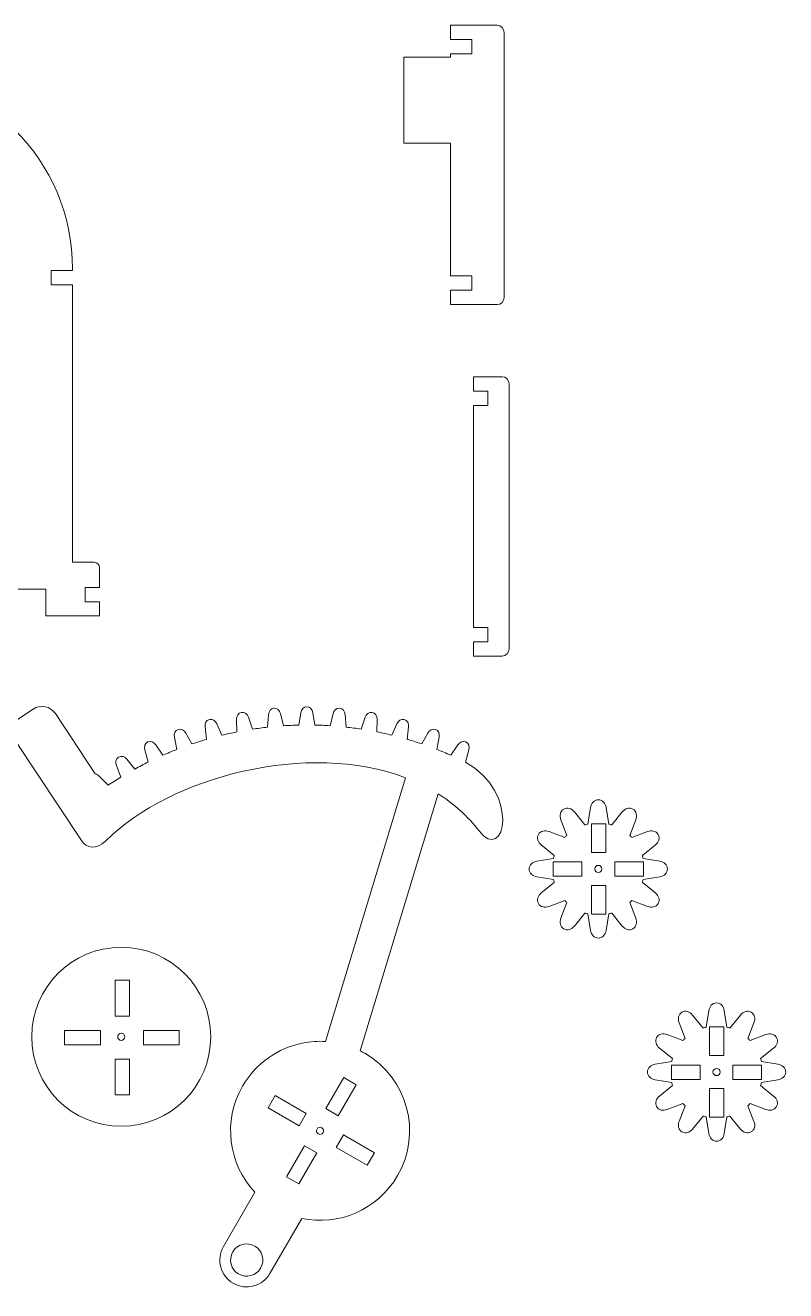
# Model space of a CAD drawing. Header units: centimetres. Extents: x -28.1 to 23.2, y -8.5 to 67.8.
# Drawn here: x 1.99 to 23.23, y -7.68 to 27.66 of the extents above; entities that cross this region are included whole.
import ezdxf

# ---------------------------------------------------------------- set-up
doc = ezdxf.new("R2010")
doc.units = ezdxf.units.CM
doc.header["$MEASUREMENT"] = 0
doc.layers.add('Layer 1', color=7, linetype='Continuous')

msp = doc.modelspace()

# ---------------------------------------------------------------- linework, layer by layer
at = {"layer": 'Layer 1', "color": 250, "lineweight": 9}
for points, knots in [([(13.86659, 27.66053), (13.86659, 27.66053), (15.16661, 27.66053), (15.16661, 27.66053), (15.16661, 27.66053), (15.2766, 27.66053), (15.36659, 27.57054), (15.36659, 27.46054), (15.36659, 27.46054), (15.36659, 27.46054), (15.36659, 20.06052), (15.36659, 20.06052), (15.36659, 20.06052), (15.36659, 19.95052), (15.2766, 19.86053), (15.16661, 19.86053), (15.16661, 19.86053), (15.16661, 19.86053), (13.86659, 19.86053), (13.86659, 19.86053), (13.86659, 19.86053), (13.86659, 19.86053), (13.86659, 20.26053), (13.86659, 20.26053), (13.86659, 20.26053), (13.86659, 20.26053), (14.46659, 20.26053), (14.46659, 20.26053), (14.46659, 20.26053), (14.46659, 20.26053), (14.46659, 20.66053), (14.46659, 20.66053), (14.46659, 20.66053), (14.46659, 20.66053), (13.86659, 20.66053), (13.86659, 20.66053), (13.86659, 20.66053), (13.86659, 20.66053), (13.86659, 24.36608), (13.86659, 24.36608), (13.86659, 24.36608), (13.86659, 24.36608), (12.56659, 24.36608), (12.56659, 24.36608), (12.56659, 24.36608), (12.56659, 24.36608), (12.56659, 26.76608), (12.56659, 26.76608), (12.56659, 26.76608), (12.56659, 26.76608), (13.86659, 26.76608), (13.86659, 26.76608), (13.86659, 26.76608), (13.86659, 26.76608), (13.86659, 26.86053), (13.86659, 26.86053), (13.86659, 26.86053), (13.86659, 26.86053), (14.46659, 26.86053), (14.46659, 26.86053), (14.46659, 26.86053), (14.46659, 26.86053), (14.46659, 27.26053), (14.46659, 27.26053), (14.46659, 27.26053), (14.46659, 27.26053), (13.86659, 27.26053), (13.86659, 27.26053), (13.86659, 27.26053), (13.86659, 27.26053), (13.86659, 27.66053), (13.86659, 27.66053)], [0, 0, 0, 0, 0.05263158, 0.05263158, 0.05263158, 0.05263158, 0.10526316, 0.10526316, 0.10526316, 0.10526316, 0.15789474, 0.15789474, 0.15789474, 0.15789474, 0.21052632, 0.21052632, 0.21052632, 0.21052632, 0.26315789, 0.26315789, 0.26315789, 0.26315789, 0.31578947, 0.31578947, 0.31578947, 0.31578947, 0.36842105, 0.36842105, 0.36842105, 0.36842105, 0.42105263, 0.42105263, 0.42105263, 0.42105263, 0.47368421, 0.47368421, 0.47368421, 0.47368421, 0.52631579, 0.52631579, 0.52631579, 0.52631579, 0.57894737, 0.57894737, 0.57894737, 0.57894737, 0.63157895, 0.63157895, 0.63157895, 0.63157895, 0.68421053, 0.68421053, 0.68421053, 0.68421053, 0.73684211, 0.73684211, 0.73684211, 0.73684211, 0.78947368, 0.78947368, 0.78947368, 0.78947368, 0.84210526, 0.84210526, 0.84210526, 0.84210526, 0.89473684, 0.89473684, 0.89473684, 0.89473684, 1, 1, 1, 1]), ([(-14.47464, 12.66241), (-14.47464, 12.66241), (-14.47464, 20.41241), (-14.47464, 20.41241), (-14.47464, 20.41241), (-14.47464, 20.41241), (-13.87465, 20.41241), (-13.87465, 20.41241), (-13.87465, 20.41241), (-13.87465, 20.41241), (-13.87465, 20.81241), (-13.87465, 20.81241), (-13.87465, 20.81241), (-13.87465, 20.81241), (-14.47464, 20.81241), (-14.47464, 20.81241), (-14.47464, 20.81241), (-14.47464, 20.81241), (-14.47464, 20.85892), (-14.47464, 20.85892), (-14.47464, 20.85892), (-14.47464, 23.88683), (-12.00255, 26.35892), (-8.97464, 26.35892), (-8.97464, 26.35892), (-8.97464, 26.35892), (-2.18811, 26.35892), (-2.18811, 26.35892), (-2.18811, 26.35892), (0.83979, 26.35892), (3.31188, 23.88683), (3.31188, 20.85892), (3.31188, 20.85892), (3.31188, 20.85892), (3.31188, 20.81241), (3.31188, 20.81241), (3.31188, 20.81241), (3.31188, 20.81241), (2.71187, 20.81241), (2.71187, 20.81241), (2.71187, 20.81241), (2.71187, 20.81241), (2.71187, 20.41241), (2.71187, 20.41241), (2.71187, 20.41241), (2.71187, 20.41241), (3.31188, 20.41241), (3.31188, 20.41241), (3.31188, 20.41241), (3.31188, 20.41241), (3.31188, 12.66241), (3.31188, 12.66241), (3.31188, 12.66241), (3.31188, 12.66241), (3.91188, 12.66241), (3.91188, 12.66241), (3.91188, 12.66241), (3.99438, 12.66241), (4.06189, 12.59491), (4.06189, 12.51241), (4.06189, 12.51241), (4.06189, 12.51241), (4.06189, 11.96241), (4.06189, 11.96241), (4.06189, 11.96241), (4.06189, 11.96241), (3.66189, 11.96241), (3.66189, 11.96241), (3.66189, 11.96241), (3.66189, 11.96241), (3.66189, 11.56241), (3.66189, 11.56241), (3.66189, 11.56241), (3.66189, 11.56241), (4.06189, 11.56241), (4.06189, 11.56241), (4.06189, 11.56241), (4.06189, 11.56241), (4.06189, 11.16241), (4.06189, 11.16241), (4.06189, 11.16241), (4.06189, 11.16241), (2.56189, 11.16241), (2.56189, 11.16241), (2.56189, 11.16241), (2.56189, 11.16241), (2.56189, 11.91241), (2.56189, 11.91241), (2.56189, 11.91241), (2.56189, 11.91241), (-13.72465, 11.91241), (-13.72465, 11.91241), (-13.72465, 11.91241), (-13.72465, 11.91241), (-13.72465, 11.16241), (-13.72465, 11.16241), (-13.72465, 11.16241), (-13.72465, 11.16241), (-15.22465, 11.16241), (-15.22465, 11.16241), (-15.22465, 11.16241), (-15.22465, 11.16241), (-15.22465, 11.56241), (-15.22465, 11.56241), (-15.22465, 11.56241), (-15.22465, 11.56241), (-14.82465, 11.56241), (-14.82465, 11.56241), (-14.82465, 11.56241), (-14.82465, 11.56241), (-14.82465, 11.96241), (-14.82465, 11.96241), (-14.82465, 11.96241), (-14.82465, 11.96241), (-15.22465, 11.96241), (-15.22465, 11.96241), (-15.22465, 11.96241), (-15.22465, 11.96241), (-15.22465, 12.51241), (-15.22465, 12.51241), (-15.22465, 12.51241), (-15.22465, 12.59491), (-15.15714, 12.66241), (-15.07464, 12.66241), (-15.07464, 12.66241), (-15.07464, 12.66241), (-14.47464, 12.66241), (-14.47464, 12.66241)], [0, 0, 0, 0, 0.03030303, 0.03030303, 0.03030303, 0.03030303, 0.06060606, 0.06060606, 0.06060606, 0.06060606, 0.09090909, 0.09090909, 0.09090909, 0.09090909, 0.12121212, 0.12121212, 0.12121212, 0.12121212, 0.15151515, 0.15151515, 0.15151515, 0.15151515, 0.18181818, 0.18181818, 0.18181818, 0.18181818, 0.21212121, 0.21212121, 0.21212121, 0.21212121, 0.24242424, 0.24242424, 0.24242424, 0.24242424, 0.27272727, 0.27272727, 0.27272727, 0.27272727, 0.3030303, 0.3030303, 0.3030303, 0.3030303, 0.33333333, 0.33333333, 0.33333333, 0.33333333, 0.36363636, 0.36363636, 0.36363636, 0.36363636, 0.39393939, 0.39393939, 0.39393939, 0.39393939, 0.42424242, 0.42424242, 0.42424242, 0.42424242, 0.45454545, 0.45454545, 0.45454545, 0.45454545, 0.48484848, 0.48484848, 0.48484848, 0.48484848, 0.51515152, 0.51515152, 0.51515152, 0.51515152, 0.54545455, 0.54545455, 0.54545455, 0.54545455, 0.57575758, 0.57575758, 0.57575758, 0.57575758, 0.60606061, 0.60606061, 0.60606061, 0.60606061, 0.63636364, 0.63636364, 0.63636364, 0.63636364, 0.66666667, 0.66666667, 0.66666667, 0.66666667, 0.6969697, 0.6969697, 0.6969697, 0.6969697, 0.72727273, 0.72727273, 0.72727273, 0.72727273, 0.75757576, 0.75757576, 0.75757576, 0.75757576, 0.78787879, 0.78787879, 0.78787879, 0.78787879, 0.81818182, 0.81818182, 0.81818182, 0.81818182, 0.84848485, 0.84848485, 0.84848485, 0.84848485, 0.87878788, 0.87878788, 0.87878788, 0.87878788, 0.90909091, 0.90909091, 0.90909091, 0.90909091, 0.93939394, 0.93939394, 0.93939394, 0.93939394, 1, 1, 1, 1]), ([(15.3066, 17.84498), (15.3066, 17.84498), (14.5066, 17.84498), (14.5066, 17.84498), (14.5066, 17.84498), (14.5066, 17.84498), (14.5066, 17.44498), (14.5066, 17.44498), (14.5066, 17.44498), (14.5066, 17.44498), (14.9066, 17.44498), (14.9066, 17.44498), (14.9066, 17.44498), (14.9066, 17.44498), (14.9066, 17.04498), (14.9066, 17.04498), (14.9066, 17.04498), (14.9066, 17.04498), (14.5066, 17.04498), (14.5066, 17.04498), (14.5066, 17.04498), (14.5066, 17.04498), (14.5066, 10.84498), (14.5066, 10.84498), (14.5066, 10.84498), (14.5066, 10.84498), (14.9066, 10.84498), (14.9066, 10.84498), (14.9066, 10.84498), (14.9066, 10.84498), (14.9066, 10.44498), (14.9066, 10.44498), (14.9066, 10.44498), (14.9066, 10.44498), (14.5066, 10.44498), (14.5066, 10.44498), (14.5066, 10.44498), (14.5066, 10.44498), (14.5066, 10.04498), (14.5066, 10.04498), (14.5066, 10.04498), (14.5066, 10.04498), (15.3066, 10.04498), (15.3066, 10.04498), (15.3066, 10.04498), (15.4166, 10.04498), (15.5066, 10.13498), (15.5066, 10.24498), (15.5066, 10.24498), (15.5066, 10.24498), (15.5066, 17.64498), (15.5066, 17.64498), (15.5066, 17.64498), (15.5066, 17.75498), (15.4166, 17.84498), (15.3066, 17.84498)], [0, 0, 0, 0, 0.06666667, 0.06666667, 0.06666667, 0.06666667, 0.13333333, 0.13333333, 0.13333333, 0.13333333, 0.2, 0.2, 0.2, 0.2, 0.26666667, 0.26666667, 0.26666667, 0.26666667, 0.33333333, 0.33333333, 0.33333333, 0.33333333, 0.4, 0.4, 0.4, 0.4, 0.46666667, 0.46666667, 0.46666667, 0.46666667, 0.53333333, 0.53333333, 0.53333333, 0.53333333, 0.6, 0.6, 0.6, 0.6, 0.66666667, 0.66666667, 0.66666667, 0.66666667, 0.73333333, 0.73333333, 0.73333333, 0.73333333, 0.8, 0.8, 0.8, 0.8, 0.86666667, 0.86666667, 0.86666667, 0.86666667, 1, 1, 1, 1]), ([(4.23778, 4.88394), (3.97023, 4.61865), (3.69599, 4.68274), (3.55901, 4.8894), (3.55901, 4.8894), (3.55901, 4.8894), (1.7086, 7.68115), (1.7086, 7.68115), (1.7086, 7.68115), (1.57162, 7.88781), (1.62785, 8.17014), (1.83353, 8.30857), (1.83353, 8.30857), (1.83353, 8.30857), (2.20751, 8.56025), (2.20751, 8.56025), (2.20751, 8.56025), (2.4132, 8.69868), (2.69357, 8.64284), (2.83055, 8.43618), (2.83055, 8.43618), (2.83055, 8.43618), (3.94678, 6.75209), (3.94678, 6.75209), (3.94678, 6.75209), (3.98769, 6.74328), (4.02713, 6.71972), (4.05922, 6.68664), (4.05922, 6.68664), (4.05922, 6.68664), (4.3023, 6.43599), (4.3023, 6.43599), (4.3023, 6.43599), (4.42027, 6.51459), (4.53964, 6.59079), (4.66051, 6.66411), (4.66051, 6.66411), (4.66051, 6.66411), (4.53605, 6.99041), (4.53605, 6.99041), (4.53605, 6.99041), (4.50297, 7.07709), (4.51744, 7.17443), (4.59775, 7.22083), (4.59775, 7.22083), (4.67811, 7.26719), (4.76967, 7.23101), (4.82818, 7.15907), (4.82818, 7.15907), (4.82818, 7.15907), (5.04859, 6.88807), (5.04859, 6.88807), (5.04859, 6.88807), (5.17287, 6.956), (5.29863, 7.02092), (5.42544, 7.08341), (5.42544, 7.08341), (5.42544, 7.08341), (5.32967, 7.42013), (5.32967, 7.42013), (5.32967, 7.42013), (5.30428, 7.50936), (5.32717, 7.60506), (5.41122, 7.6443), (5.41122, 7.6443), (5.49532, 7.68348), (5.58338, 7.63946), (5.63538, 7.56269), (5.63538, 7.56269), (5.63538, 7.56269), (5.8321, 7.27239), (5.8321, 7.27239), (5.8321, 7.27239), (5.96163, 7.32917), (6.09229, 7.38311), (6.22397, 7.43432), (6.22397, 7.43432), (6.22397, 7.43432), (6.15773, 7.77905), (6.15773, 7.77905), (6.15773, 7.77905), (6.1402, 7.87015), (6.17136, 7.96349), (6.2585, 7.99526), (6.2585, 7.99526), (6.3457, 8.02696), (6.42958, 7.97543), (6.4747, 7.89443), (6.4747, 7.89443), (6.4747, 7.89443), (6.6456, 7.58765), (6.6456, 7.58765), (6.6456, 7.58765), (6.77949, 7.63297), (6.91421, 7.67583), (7.04984, 7.71544), (7.04984, 7.71544), (7.04984, 7.71544), (7.01392, 8.06443), (7.01392, 8.06443), (7.01392, 8.06443), (7.0044, 8.15672), (7.04357, 8.24699), (7.13315, 8.27103), (7.13315, 8.27103), (7.22277, 8.29501), (7.30184, 8.23637), (7.33973, 8.15175), (7.33973, 8.15175), (7.33973, 8.15175), (7.48313, 7.83153), (7.48313, 7.83153), (7.48313, 7.83153), (7.6204, 7.86504), (7.75848, 7.89526), (7.89709, 7.92298), (7.89709, 7.92298), (7.89709, 7.92298), (7.89171, 8.2741), (7.89171, 8.2741), (7.89171, 8.2741), (7.89028, 8.36687), (7.93717, 8.45338), (8.0285, 8.46953), (8.0285, 8.46953), (8.11988, 8.4856), (8.19353, 8.4203), (8.2239, 8.3327), (8.2239, 8.3327), (8.2239, 8.3327), (8.3389, 8.00102), (8.3389, 8.00102), (8.3389, 8.00102), (8.47853, 8.02251), (8.61868, 8.04112), (8.75924, 8.05672), (8.75924, 8.05672), (8.75924, 8.05672), (8.78444, 8.40647), (8.78444, 8.40647), (8.78444, 8.40647), (8.79111, 8.49901), (8.84535, 8.58111), (8.93775, 8.58923), (8.93775, 8.58923), (9.03017, 8.59729), (9.09786, 8.52581), (9.12048, 8.43589), (9.12048, 8.43589), (9.12048, 8.43589), (9.20589, 8.09638), (9.20589, 8.09638), (9.20589, 8.09638), (9.34696, 8.10568), (9.48834, 8.11234), (9.62994, 8.11565), (9.62994, 8.11565), (9.62994, 8.11565), (9.68531, 8.46053), (9.68531, 8.46053), (9.68531, 8.46053), (9.70002, 8.55215), (9.76121, 8.6292), (9.85396, 8.62923), (9.85396, 8.62923), (9.94673, 8.62922), (10.00794, 8.5521), (10.02263, 8.46056), (10.02263, 8.46056), (10.02263, 8.46056), (10.07801, 8.11572), (10.07801, 8.11572), (10.07801, 8.11572), (10.21934, 8.11268), (10.36081, 8.10636), (10.50227, 8.09728), (10.50227, 8.09728), (10.50227, 8.09728), (10.58746, 8.43587), (10.58746, 8.43587), (10.58746, 8.43587), (10.6101, 8.52586), (10.67778, 8.59728), (10.77018, 8.58923), (10.77018, 8.58923), (10.86259, 8.58113), (10.91684, 8.49897), (10.9235, 8.4065), (10.9235, 8.4065), (10.9235, 8.4065), (10.94859, 8.05852), (10.94859, 8.05852), (10.94859, 8.05852), (11.08915, 8.04312), (11.22964, 8.02501), (11.36993, 8.00354), (11.36993, 8.00354), (11.36993, 8.00354), (11.48403, 8.33268), (11.48403, 8.33268), (11.48403, 8.33268), (11.51443, 8.42034), (11.58808, 8.4856), (11.67943, 8.46953), (11.67943, 8.46953), (11.77079, 8.45341), (11.81766, 8.36683), (11.81624, 8.27413), (11.81624, 8.27413), (11.81624, 8.27413), (11.81092, 7.9262), (11.81092, 7.9262), (11.81092, 7.9262), (11.94951, 7.89853), (12.08778, 7.86726), (12.22572, 7.83352), (12.22572, 7.83352), (12.22572, 7.83352), (12.3682, 8.15173), (12.3682, 8.15173), (12.3682, 8.15173), (12.40612, 8.23642), (12.48518, 8.29501), (12.57479, 8.27104), (12.57479, 8.27104), (12.66439, 8.24701), (12.70354, 8.15668), (12.69404, 8.06446), (12.69404, 8.06446), (12.69404, 8.06446), (12.6583, 7.71716), (12.6583, 7.71716), (12.6583, 7.71716), (12.79377, 7.67748), (12.92879, 7.635), (13.06326, 7.58928), (13.06326, 7.58928), (13.06326, 7.58928), (13.23323, 7.89442), (13.23323, 7.89442), (13.23323, 7.89442), (13.27839, 7.97547), (13.36225, 8.02695), (13.44943, 7.99527), (13.44943, 7.99527), (13.53659, 7.96352), (13.56773, 7.87012), (13.55023, 7.77908), (13.55023, 7.77908), (13.55023, 7.77908), (13.48431, 7.43597), (13.48431, 7.43597), (13.48431, 7.43597), (13.61555, 7.38466), (13.74605, 7.32982), (13.87597, 7.27256), (13.87597, 7.27256), (13.87597, 7.27256), (14.07255, 7.56269), (14.07255, 7.56269), (14.07255, 7.56269), (14.12459, 7.6395), (14.21263, 7.68347), (14.29672, 7.64431), (14.29672, 7.64431), (14.38078, 7.60509), (14.40365, 7.50933), (14.37829, 7.42016), (14.37829, 7.42016), (14.37829, 7.42016), (14.28222, 7.0824), (14.28222, 7.0824), (14.28222, 7.0824), (15.83603, 6.23239), (15.38026, 4.22676), (14.66602, 5.158), (14.66602, 5.158), (14.34405, 5.57781), (13.95685, 5.92083), (13.52255, 6.19427), (13.52255, 6.19427), (13.52255, 6.19427), (11.34602, -0.98251), (11.34602, -0.98251), (11.34602, -0.98251), (11.38951, -1.00438), (11.43264, -1.02762), (11.47534, -1.05227), (11.47534, -1.05227), (12.67108, -1.74263), (13.08076, -3.27161), (12.39041, -4.46734), (12.39041, -4.46734), (11.83591, -5.42775), (10.74039, -5.88106), (9.71108, -5.66456), (9.71108, -5.66456), (9.71108, -5.66456), (8.82433, -7.20047), (8.82433, -7.20047), (8.82433, -7.20047), (8.61722, -7.55919), (8.15853, -7.6821), (7.79981, -7.47499), (7.79981, -7.47499), (7.44108, -7.26788), (7.31818, -6.80919), (7.52529, -6.45047), (7.52529, -6.45047), (7.52529, -6.45047), (8.40317, -4.92993), (8.40317, -4.92993), (8.40317, -4.92993), (7.66703, -4.14729), (7.49539, -2.94576), (8.06028, -1.96734), (8.06028, -1.96734), (8.43449, -1.31919), (9.0551, -0.902), (9.73548, -0.76577), (9.73548, -0.76577), (9.94648, -0.72352), (10.16324, -0.70831), (10.38018, -0.7216), (10.38018, -0.7216), (10.38018, -0.7216), (12.61393, 6.64389), (12.61393, 6.64389), (12.61393, 6.64389), (9.88761, 7.67926), (6.05688, 6.68771), (4.23778, 4.88394)], [0, 0, 0, 0, 0.01190476, 0.01190476, 0.01190476, 0.01190476, 0.02380952, 0.02380952, 0.02380952, 0.02380952, 0.03571429, 0.03571429, 0.03571429, 0.03571429, 0.04761905, 0.04761905, 0.04761905, 0.04761905, 0.05952381, 0.05952381, 0.05952381, 0.05952381, 0.07142857, 0.07142857, 0.07142857, 0.07142857, 0.08333333, 0.08333333, 0.08333333, 0.08333333, 0.0952381, 0.0952381, 0.0952381, 0.0952381, 0.10714286, 0.10714286, 0.10714286, 0.10714286, 0.11904762, 0.11904762, 0.11904762, 0.11904762, 0.13095238, 0.13095238, 0.13095238, 0.13095238, 0.14285714, 0.14285714, 0.14285714, 0.14285714, 0.1547619, 0.1547619, 0.1547619, 0.1547619, 0.16666667, 0.16666667, 0.16666667, 0.16666667, 0.17857143, 0.17857143, 0.17857143, 0.17857143, 0.19047619, 0.19047619, 0.19047619, 0.19047619, 0.20238095, 0.20238095, 0.20238095, 0.20238095, 0.21428571, 0.21428571, 0.21428571, 0.21428571, 0.22619048, 0.22619048, 0.22619048, 0.22619048, 0.23809524, 0.23809524, 0.23809524, 0.23809524, 0.25, 0.25, 0.25, 0.25, 0.26190476, 0.26190476, 0.26190476, 0.26190476, 0.27380952, 0.27380952, 0.27380952, 0.27380952, 0.28571429, 0.28571429, 0.28571429, 0.28571429, 0.29761905, 0.29761905, 0.29761905, 0.29761905, 0.30952381, 0.30952381, 0.30952381, 0.30952381, 0.32142857, 0.32142857, 0.32142857, 0.32142857, 0.33333333, 0.33333333, 0.33333333, 0.33333333, 0.3452381, 0.3452381, 0.3452381, 0.3452381, 0.35714286, 0.35714286, 0.35714286, 0.35714286, 0.36904762, 0.36904762, 0.36904762, 0.36904762, 0.38095238, 0.38095238, 0.38095238, 0.38095238, 0.39285714, 0.39285714, 0.39285714, 0.39285714, 0.4047619, 0.4047619, 0.4047619, 0.4047619, 0.41666667, 0.41666667, 0.41666667, 0.41666667, 0.42857143, 0.42857143, 0.42857143, 0.42857143, 0.44047619, 0.44047619, 0.44047619, 0.44047619, 0.45238095, 0.45238095, 0.45238095, 0.45238095, 0.46428571, 0.46428571, 0.46428571, 0.46428571, 0.47619048, 0.47619048, 0.47619048, 0.47619048, 0.48809524, 0.48809524, 0.48809524, 0.48809524, 0.5, 0.5, 0.5, 0.5, 0.51190476, 0.51190476, 0.51190476, 0.51190476, 0.52380952, 0.52380952, 0.52380952, 0.52380952, 0.53571429, 0.53571429, 0.53571429, 0.53571429, 0.54761905, 0.54761905, 0.54761905, 0.54761905, 0.55952381, 0.55952381, 0.55952381, 0.55952381, 0.57142857, 0.57142857, 0.57142857, 0.57142857, 0.58333333, 0.58333333, 0.58333333, 0.58333333, 0.5952381, 0.5952381, 0.5952381, 0.5952381, 0.60714286, 0.60714286, 0.60714286, 0.60714286, 0.61904762, 0.61904762, 0.61904762, 0.61904762, 0.63095238, 0.63095238, 0.63095238, 0.63095238, 0.64285714, 0.64285714, 0.64285714, 0.64285714, 0.6547619, 0.6547619, 0.6547619, 0.6547619, 0.66666667, 0.66666667, 0.66666667, 0.66666667, 0.67857143, 0.67857143, 0.67857143, 0.67857143, 0.69047619, 0.69047619, 0.69047619, 0.69047619, 0.70238095, 0.70238095, 0.70238095, 0.70238095, 0.71428571, 0.71428571, 0.71428571, 0.71428571, 0.72619048, 0.72619048, 0.72619048, 0.72619048, 0.73809524, 0.73809524, 0.73809524, 0.73809524, 0.75, 0.75, 0.75, 0.75, 0.76190476, 0.76190476, 0.76190476, 0.76190476, 0.77380952, 0.77380952, 0.77380952, 0.77380952, 0.78571429, 0.78571429, 0.78571429, 0.78571429, 0.79761905, 0.79761905, 0.79761905, 0.79761905, 0.80952381, 0.80952381, 0.80952381, 0.80952381, 0.82142857, 0.82142857, 0.82142857, 0.82142857, 0.83333333, 0.83333333, 0.83333333, 0.83333333, 0.8452381, 0.8452381, 0.8452381, 0.8452381, 0.85714286, 0.85714286, 0.85714286, 0.85714286, 0.86904762, 0.86904762, 0.86904762, 0.86904762, 0.88095238, 0.88095238, 0.88095238, 0.88095238, 0.89285714, 0.89285714, 0.89285714, 0.89285714, 0.9047619, 0.9047619, 0.9047619, 0.9047619, 0.91666667, 0.91666667, 0.91666667, 0.91666667, 0.92857143, 0.92857143, 0.92857143, 0.92857143, 0.94047619, 0.94047619, 0.94047619, 0.94047619, 0.95238095, 0.95238095, 0.95238095, 0.95238095, 0.96428571, 0.96428571, 0.96428571, 0.96428571, 0.97619048, 0.97619048, 0.97619048, 0.97619048, 1, 1, 1, 1]), ([(17.99511, 6.02855), (17.99511, 6.02855), (17.99511, 6.02855), (17.99511, 6.02855), (17.99511, 6.02855), (18.11437, 6.02854), (18.19305, 5.92941), (18.21195, 5.8117), (18.21195, 5.8117), (18.21195, 5.8117), (18.28614, 5.34958), (18.28614, 5.34958), (18.28614, 5.34958), (18.31424, 5.34308), (18.34196, 5.3356), (18.36931, 5.32728), (18.36931, 5.32728), (18.36931, 5.32728), (18.66462, 5.69042), (18.66462, 5.69042), (18.66462, 5.69042), (18.73989, 5.78296), (18.85754, 5.82941), (18.96084, 5.76978), (18.96084, 5.76978), (18.96084, 5.76978), (18.96084, 5.76978), (18.96084, 5.76978), (18.96084, 5.76978), (19.06411, 5.71015), (19.08268, 5.58497), (19.04019, 5.47358), (19.04019, 5.47358), (19.04019, 5.47358), (18.87324, 5.03591), (18.87324, 5.03591), (18.87324, 5.03591), (18.89413, 5.01636), (18.91436, 4.99613), (18.93391, 4.97524), (18.93391, 4.97524), (18.93391, 4.97524), (19.37159, 5.1422), (19.37159, 5.1422), (19.37159, 5.1422), (19.48304, 5.18471), (19.60816, 5.16611), (19.6678, 5.06284), (19.6678, 5.06284), (19.6678, 5.06284), (19.6678, 5.06284), (19.6678, 5.06284), (19.6678, 5.06284), (19.72742, 4.95955), (19.68092, 4.84184), (19.58841, 4.76662), (19.58841, 4.76662), (19.58841, 4.76662), (19.2253, 4.4713), (19.2253, 4.4713), (19.2253, 4.4713), (19.23362, 4.44395), (19.24109, 4.41623), (19.2476, 4.38814), (19.2476, 4.38814), (19.2476, 4.38814), (19.70972, 4.31397), (19.70972, 4.31397), (19.70972, 4.31397), (19.82749, 4.29505), (19.92656, 4.21638), (19.92657, 4.09712), (19.92657, 4.09712), (19.92657, 4.09712), (19.92657, 4.09712), (19.92657, 4.09712), (19.92657, 4.09712), (19.92656, 3.97787), (19.82743, 3.89919), (19.70972, 3.88029), (19.70972, 3.88029), (19.70972, 3.88029), (19.2476, 3.8061), (19.2476, 3.8061), (19.2476, 3.8061), (19.2411, 3.778), (19.23362, 3.75028), (19.2253, 3.72293), (19.2253, 3.72293), (19.2253, 3.72293), (19.58844, 3.42762), (19.58844, 3.42762), (19.58844, 3.42762), (19.68098, 3.35235), (19.72743, 3.2347), (19.6678, 3.1314), (19.6678, 3.1314), (19.6678, 3.1314), (19.6678, 3.1314), (19.6678, 3.1314), (19.6678, 3.1314), (19.60817, 3.02813), (19.48299, 3.00956), (19.3716, 3.05205), (19.3716, 3.05205), (19.3716, 3.05205), (18.93393, 3.219), (18.93393, 3.219), (18.93393, 3.219), (18.91438, 3.19811), (18.89415, 3.17788), (18.87326, 3.15832), (18.87326, 3.15832), (18.87326, 3.15832), (19.04022, 2.72065), (19.04022, 2.72065), (19.04022, 2.72065), (19.08273, 2.6092), (19.06413, 2.48408), (18.96086, 2.42444), (18.96086, 2.42444), (18.96086, 2.42444), (18.96086, 2.42444), (18.96086, 2.42444), (18.96086, 2.42444), (18.85757, 2.36481), (18.73986, 2.41132), (18.66464, 2.50383), (18.66464, 2.50383), (18.66464, 2.50383), (18.36932, 2.86694), (18.36932, 2.86694), (18.36932, 2.86694), (18.34197, 2.85862), (18.31425, 2.85115), (18.28616, 2.84464), (18.28616, 2.84464), (18.28616, 2.84464), (18.21199, 2.38252), (18.21199, 2.38252), (18.21199, 2.38252), (18.19307, 2.26475), (18.1144, 2.16568), (17.99514, 2.16567), (17.99514, 2.16567), (17.99514, 2.16567), (17.99514, 2.16567), (17.99514, 2.16567), (17.99514, 2.16567), (17.87588, 2.16568), (17.7972, 2.26481), (17.7783, 2.38252), (17.7783, 2.38252), (17.7783, 2.38252), (17.70411, 2.84464), (17.70411, 2.84464), (17.70411, 2.84464), (17.67601, 2.85114), (17.64831, 2.85862), (17.62095, 2.86694), (17.62095, 2.86694), (17.62095, 2.86694), (17.32563, 2.5038), (17.32563, 2.5038), (17.32563, 2.5038), (17.25036, 2.41126), (17.13271, 2.36481), (17.02941, 2.42443), (17.02941, 2.42443), (17.02941, 2.42443), (17.02941, 2.42443), (17.02941, 2.42443), (17.02941, 2.42443), (16.92614, 2.48407), (16.90757, 2.60925), (16.95006, 2.72064), (16.95006, 2.72064), (16.95006, 2.72064), (17.11701, 3.15831), (17.11701, 3.15831), (17.11701, 3.15831), (17.09612, 3.17786), (17.07589, 3.19809), (17.05633, 3.21898), (17.05633, 3.21898), (17.05633, 3.21898), (16.61866, 3.05202), (16.61866, 3.05202), (16.61866, 3.05202), (16.50721, 3.00951), (16.38209, 3.02811), (16.32245, 3.13138), (16.32245, 3.13138), (16.32245, 3.13138), (16.32245, 3.13138), (16.32245, 3.13138), (16.32245, 3.13138), (16.26282, 3.23467), (16.30933, 3.35238), (16.40184, 3.4276), (16.40184, 3.4276), (16.40184, 3.4276), (16.76495, 3.72292), (16.76495, 3.72292), (16.76495, 3.72292), (16.75663, 3.75027), (16.74917, 3.77798), (16.74266, 3.80608), (16.74266, 3.80608), (16.74266, 3.80608), (16.28053, 3.88025), (16.28053, 3.88025), (16.28053, 3.88025), (16.16276, 3.89917), (16.06369, 3.97784), (16.06368, 4.09709), (16.06368, 4.09709), (16.06368, 4.09709), (16.06368, 4.09709), (16.06368, 4.09709), (16.06368, 4.09709), (16.06369, 4.21635), (16.16282, 4.29503), (16.28053, 4.31393), (16.28053, 4.31393), (16.28053, 4.31393), (16.74265, 4.38811), (16.74265, 4.38811), (16.74265, 4.38811), (16.74915, 4.41621), (16.75663, 4.44393), (16.76495, 4.47128), (16.76495, 4.47128), (16.76495, 4.47128), (16.40181, 4.7666), (16.40181, 4.7666), (16.40181, 4.7666), (16.30927, 4.84187), (16.26282, 4.95952), (16.32244, 5.06282), (16.32244, 5.06282), (16.32244, 5.06282), (16.32244, 5.06282), (16.32244, 5.06282), (16.32244, 5.06282), (16.38208, 5.16609), (16.50726, 5.18466), (16.61865, 5.14217), (16.61865, 5.14217), (16.61865, 5.14217), (17.05632, 4.97522), (17.05632, 4.97522), (17.05632, 4.97522), (17.07587, 4.99611), (17.0961, 5.01634), (17.11699, 5.03589), (17.11699, 5.03589), (17.11699, 5.03589), (16.95003, 5.47357), (16.95003, 5.47357), (16.95003, 5.47357), (16.90752, 5.58502), (16.92612, 5.71014), (17.02939, 5.76978), (17.02939, 5.76978), (17.02939, 5.76978), (17.02939, 5.76978), (17.02939, 5.76978), (17.02939, 5.76978), (17.13268, 5.8294), (17.25039, 5.7829), (17.32561, 5.69039), (17.32561, 5.69039), (17.32561, 5.69039), (17.62093, 5.32728), (17.62093, 5.32728), (17.62093, 5.32728), (17.64827, 5.33559), (17.67599, 5.34307), (17.70409, 5.34957), (17.70409, 5.34957), (17.70409, 5.34957), (17.77827, 5.8117), (17.77827, 5.8117), (17.77827, 5.8117), (17.79718, 5.92947), (17.87585, 6.02854), (17.99511, 6.02855)], [0, 0, 0, 0, 0.01369863, 0.01369863, 0.01369863, 0.01369863, 0.02739726, 0.02739726, 0.02739726, 0.02739726, 0.04109589, 0.04109589, 0.04109589, 0.04109589, 0.05479452, 0.05479452, 0.05479452, 0.05479452, 0.06849315, 0.06849315, 0.06849315, 0.06849315, 0.08219178, 0.08219178, 0.08219178, 0.08219178, 0.09589041, 0.09589041, 0.09589041, 0.09589041, 0.10958904, 0.10958904, 0.10958904, 0.10958904, 0.12328767, 0.12328767, 0.12328767, 0.12328767, 0.1369863, 0.1369863, 0.1369863, 0.1369863, 0.15068493, 0.15068493, 0.15068493, 0.15068493, 0.16438356, 0.16438356, 0.16438356, 0.16438356, 0.17808219, 0.17808219, 0.17808219, 0.17808219, 0.19178082, 0.19178082, 0.19178082, 0.19178082, 0.20547945, 0.20547945, 0.20547945, 0.20547945, 0.21917808, 0.21917808, 0.21917808, 0.21917808, 0.23287671, 0.23287671, 0.23287671, 0.23287671, 0.24657534, 0.24657534, 0.24657534, 0.24657534, 0.26027397, 0.26027397, 0.26027397, 0.26027397, 0.2739726, 0.2739726, 0.2739726, 0.2739726, 0.28767123, 0.28767123, 0.28767123, 0.28767123, 0.30136986, 0.30136986, 0.30136986, 0.30136986, 0.31506849, 0.31506849, 0.31506849, 0.31506849, 0.32876712, 0.32876712, 0.32876712, 0.32876712, 0.34246575, 0.34246575, 0.34246575, 0.34246575, 0.35616438, 0.35616438, 0.35616438, 0.35616438, 0.36986301, 0.36986301, 0.36986301, 0.36986301, 0.38356164, 0.38356164, 0.38356164, 0.38356164, 0.39726027, 0.39726027, 0.39726027, 0.39726027, 0.4109589, 0.4109589, 0.4109589, 0.4109589, 0.42465753, 0.42465753, 0.42465753, 0.42465753, 0.43835616, 0.43835616, 0.43835616, 0.43835616, 0.45205479, 0.45205479, 0.45205479, 0.45205479, 0.46575342, 0.46575342, 0.46575342, 0.46575342, 0.47945205, 0.47945205, 0.47945205, 0.47945205, 0.49315068, 0.49315068, 0.49315068, 0.49315068, 0.50684932, 0.50684932, 0.50684932, 0.50684932, 0.52054795, 0.52054795, 0.52054795, 0.52054795, 0.53424658, 0.53424658, 0.53424658, 0.53424658, 0.54794521, 0.54794521, 0.54794521, 0.54794521, 0.56164384, 0.56164384, 0.56164384, 0.56164384, 0.57534247, 0.57534247, 0.57534247, 0.57534247, 0.5890411, 0.5890411, 0.5890411, 0.5890411, 0.60273973, 0.60273973, 0.60273973, 0.60273973, 0.61643836, 0.61643836, 0.61643836, 0.61643836, 0.63013699, 0.63013699, 0.63013699, 0.63013699, 0.64383562, 0.64383562, 0.64383562, 0.64383562, 0.65753425, 0.65753425, 0.65753425, 0.65753425, 0.67123288, 0.67123288, 0.67123288, 0.67123288, 0.68493151, 0.68493151, 0.68493151, 0.68493151, 0.69863014, 0.69863014, 0.69863014, 0.69863014, 0.71232877, 0.71232877, 0.71232877, 0.71232877, 0.7260274, 0.7260274, 0.7260274, 0.7260274, 0.73972603, 0.73972603, 0.73972603, 0.73972603, 0.75342466, 0.75342466, 0.75342466, 0.75342466, 0.76712329, 0.76712329, 0.76712329, 0.76712329, 0.78082192, 0.78082192, 0.78082192, 0.78082192, 0.79452055, 0.79452055, 0.79452055, 0.79452055, 0.80821918, 0.80821918, 0.80821918, 0.80821918, 0.82191781, 0.82191781, 0.82191781, 0.82191781, 0.83561644, 0.83561644, 0.83561644, 0.83561644, 0.84931507, 0.84931507, 0.84931507, 0.84931507, 0.8630137, 0.8630137, 0.8630137, 0.8630137, 0.87671233, 0.87671233, 0.87671233, 0.87671233, 0.89041096, 0.89041096, 0.89041096, 0.89041096, 0.90410959, 0.90410959, 0.90410959, 0.90410959, 0.91780822, 0.91780822, 0.91780822, 0.91780822, 0.93150685, 0.93150685, 0.93150685, 0.93150685, 0.94520548, 0.94520548, 0.94520548, 0.94520548, 0.95890411, 0.95890411, 0.95890411, 0.95890411, 0.97260274, 0.97260274, 0.97260274, 0.97260274, 1, 1, 1, 1]), ([(17.80201, 5.35649), (17.80201, 5.35649), (18.20201, 5.35649), (18.20201, 5.35649), (18.20201, 5.35649), (18.20201, 5.35649), (18.20201, 4.55649), (18.20201, 4.55649), (18.20201, 4.55649), (18.20201, 4.55649), (17.80201, 4.55649), (17.80201, 4.55649), (17.80201, 4.55649), (17.80201, 4.55649), (17.80201, 5.35649), (17.80201, 5.35649)], [0, 0, 0, 0, 0.2, 0.2, 0.2, 0.2, 0.4, 0.4, 0.4, 0.4, 0.6, 0.6, 0.6, 0.6, 1, 1, 1, 1]), ([(16.73574, 3.89213), (16.73574, 3.89213), (16.73574, 4.29213), (16.73574, 4.29213), (16.73574, 4.29213), (16.73574, 4.29213), (17.53574, 4.29213), (17.53574, 4.29213), (17.53574, 4.29213), (17.53574, 4.29213), (17.53574, 3.89213), (17.53574, 3.89213), (17.53574, 3.89213), (17.53574, 3.89213), (16.73574, 3.89213), (16.73574, 3.89213)], [0, 0, 0, 0, 0.2, 0.2, 0.2, 0.2, 0.4, 0.4, 0.4, 0.4, 0.6, 0.6, 0.6, 0.6, 1, 1, 1, 1]), ([(18.4545, 3.89213), (18.4545, 3.89213), (18.4545, 4.29213), (18.4545, 4.29213), (18.4545, 4.29213), (18.4545, 4.29213), (19.2545, 4.29213), (19.2545, 4.29213), (19.2545, 4.29213), (19.2545, 4.29213), (19.2545, 3.89213), (19.2545, 3.89213), (19.2545, 3.89213), (19.2545, 3.89213), (18.4545, 3.89213), (18.4545, 3.89213)], [0, 0, 0, 0, 0.2, 0.2, 0.2, 0.2, 0.4, 0.4, 0.4, 0.4, 0.6, 0.6, 0.6, 0.6, 1, 1, 1, 1]), ([(17.99513, 4.19711), (18.05036, 4.19711), (18.09513, 4.15234), (18.09513, 4.09711), (18.09513, 4.09711), (18.09513, 4.04188), (18.05036, 3.99712), (17.99513, 3.99712), (17.99513, 3.99712), (17.9399, 3.99712), (17.89513, 4.04188), (17.89513, 4.09711), (17.89513, 4.09711), (17.89513, 4.15234), (17.9399, 4.19711), (17.99513, 4.19711)], [0, 0, 0, 0, 0.2, 0.2, 0.2, 0.2, 0.4, 0.4, 0.4, 0.4, 0.6, 0.6, 0.6, 0.6, 1, 1, 1, 1]), ([(17.80201, 3.63774), (17.80201, 3.63774), (18.20201, 3.63774), (18.20201, 3.63774), (18.20201, 3.63774), (18.20201, 3.63774), (18.20201, 2.83774), (18.20201, 2.83774), (18.20201, 2.83774), (18.20201, 2.83774), (17.80201, 2.83774), (17.80201, 2.83774), (17.80201, 2.83774), (17.80201, 2.83774), (17.80201, 3.63774), (17.80201, 3.63774)], [0, 0, 0, 0, 0.2, 0.2, 0.2, 0.2, 0.4, 0.4, 0.4, 0.4, 0.6, 0.6, 0.6, 0.6, 1, 1, 1, 1]), ([(4.67169, 1.90942), (6.05241, 1.90942), (7.17169, 0.79013), (7.17169, -0.59058), (7.17169, -0.59058), (7.17169, -1.97129), (6.05241, -3.09058), (4.67169, -3.09058), (4.67169, -3.09058), (3.29097, -3.09058), (2.17169, -1.97129), (2.17169, -0.59058), (2.17169, -0.59058), (2.17169, 0.79013), (3.29097, 1.90942), (4.67169, 1.90942)], [0, 0, 0, 0, 0.2, 0.2, 0.2, 0.2, 0.4, 0.4, 0.4, 0.4, 0.6, 0.6, 0.6, 0.6, 1, 1, 1, 1]), ([(4.49831, 0.98756), (4.49831, 0.98756), (4.89831, 0.98756), (4.89831, 0.98756), (4.89831, 0.98756), (4.89831, 0.98756), (4.89831, -0.01244), (4.89831, -0.01244), (4.89831, -0.01244), (4.89831, -0.01244), (4.49831, -0.01244), (4.49831, -0.01244), (4.49831, -0.01244), (4.49831, -0.01244), (4.49831, 0.98756), (4.49831, 0.98756)], [0, 0, 0, 0, 0.2, 0.2, 0.2, 0.2, 0.4, 0.4, 0.4, 0.4, 0.6, 0.6, 0.6, 0.6, 1, 1, 1, 1]), ([(21.29711, 0.35588), (21.29711, 0.35588), (21.29711, 0.35588), (21.29711, 0.35588), (21.29711, 0.35588), (21.41637, 0.35587), (21.49505, 0.25674), (21.51395, 0.13903), (21.51395, 0.13903), (21.51395, 0.13903), (21.58814, -0.32309), (21.58814, -0.32309), (21.58814, -0.32309), (21.61624, -0.32959), (21.64396, -0.33707), (21.67131, -0.34539), (21.67131, -0.34539), (21.67131, -0.34539), (21.96662, 0.01775), (21.96662, 0.01775), (21.96662, 0.01775), (22.04189, 0.11029), (22.15954, 0.15674), (22.26284, 0.09711), (22.26284, 0.09711), (22.26284, 0.09711), (22.26284, 0.09711), (22.26284, 0.09711), (22.26284, 0.09711), (22.36611, 0.03748), (22.38468, -0.0877), (22.34219, -0.19909), (22.34219, -0.19909), (22.34219, -0.19909), (22.17524, -0.63676), (22.17524, -0.63676), (22.17524, -0.63676), (22.19613, -0.65631), (22.21636, -0.67654), (22.23591, -0.69743), (22.23591, -0.69743), (22.23591, -0.69743), (22.67359, -0.53047), (22.67359, -0.53047), (22.67359, -0.53047), (22.78504, -0.48796), (22.91016, -0.50656), (22.9698, -0.60983), (22.9698, -0.60983), (22.9698, -0.60983), (22.9698, -0.60983), (22.9698, -0.60983), (22.9698, -0.60983), (23.02942, -0.71312), (22.98292, -0.83083), (22.89041, -0.90605), (22.89041, -0.90605), (22.89041, -0.90605), (22.5273, -1.20137), (22.5273, -1.20137), (22.5273, -1.20137), (22.53562, -1.22872), (22.54309, -1.25644), (22.5496, -1.28453), (22.5496, -1.28453), (22.5496, -1.28453), (23.01172, -1.3587), (23.01172, -1.3587), (23.01172, -1.3587), (23.12949, -1.37762), (23.22856, -1.45629), (23.22857, -1.57555), (23.22857, -1.57555), (23.22857, -1.57555), (23.22857, -1.57555), (23.22857, -1.57555), (23.22857, -1.57555), (23.22856, -1.6948), (23.12943, -1.77348), (23.01172, -1.79238), (23.01172, -1.79238), (23.01172, -1.79238), (22.5496, -1.86657), (22.5496, -1.86657), (22.5496, -1.86657), (22.5431, -1.89467), (22.53562, -1.92239), (22.5273, -1.94974), (22.5273, -1.94974), (22.5273, -1.94974), (22.89044, -2.24505), (22.89044, -2.24505), (22.89044, -2.24505), (22.98298, -2.32032), (23.02943, -2.43797), (22.9698, -2.54127), (22.9698, -2.54127), (22.9698, -2.54127), (22.9698, -2.54127), (22.9698, -2.54127), (22.9698, -2.54127), (22.91017, -2.64454), (22.78499, -2.66311), (22.6736, -2.62062), (22.6736, -2.62062), (22.6736, -2.62062), (22.23593, -2.45367), (22.23593, -2.45367), (22.23593, -2.45367), (22.21638, -2.47456), (22.19615, -2.49479), (22.17526, -2.51435), (22.17526, -2.51435), (22.17526, -2.51435), (22.34222, -2.95202), (22.34222, -2.95202), (22.34222, -2.95202), (22.38473, -3.06347), (22.36613, -3.18859), (22.26286, -3.24823), (22.26286, -3.24823), (22.26286, -3.24823), (22.26286, -3.24823), (22.26286, -3.24823), (22.26286, -3.24823), (22.15957, -3.30786), (22.04186, -3.26135), (21.96664, -3.16884), (21.96664, -3.16884), (21.96664, -3.16884), (21.67132, -2.80573), (21.67132, -2.80573), (21.67132, -2.80573), (21.64397, -2.81405), (21.61625, -2.82152), (21.58816, -2.82803), (21.58816, -2.82803), (21.58816, -2.82803), (21.51399, -3.29015), (21.51399, -3.29015), (21.51399, -3.29015), (21.49507, -3.40792), (21.4164, -3.50699), (21.29714, -3.507), (21.29714, -3.507), (21.29714, -3.507), (21.29714, -3.507), (21.29714, -3.507), (21.29714, -3.507), (21.17788, -3.50699), (21.0992, -3.40786), (21.0803, -3.29015), (21.0803, -3.29015), (21.0803, -3.29015), (21.00611, -2.82803), (21.00611, -2.82803), (21.00611, -2.82803), (20.97801, -2.82153), (20.95031, -2.81405), (20.92295, -2.80573), (20.92295, -2.80573), (20.92295, -2.80573), (20.62763, -3.16887), (20.62763, -3.16887), (20.62763, -3.16887), (20.55236, -3.26141), (20.43471, -3.30786), (20.33141, -3.24824), (20.33141, -3.24824), (20.33141, -3.24824), (20.33141, -3.24824), (20.33141, -3.24824), (20.33141, -3.24824), (20.22814, -3.1886), (20.20957, -3.06342), (20.25206, -2.95203), (20.25206, -2.95203), (20.25206, -2.95203), (20.41901, -2.51436), (20.41901, -2.51436), (20.41901, -2.51436), (20.39812, -2.49481), (20.37789, -2.47458), (20.35833, -2.45369), (20.35833, -2.45369), (20.35833, -2.45369), (19.92066, -2.62065), (19.92066, -2.62065), (19.92066, -2.62065), (19.80921, -2.66316), (19.68409, -2.64456), (19.62445, -2.54129), (19.62445, -2.54129), (19.62445, -2.54129), (19.62445, -2.54129), (19.62445, -2.54129), (19.62445, -2.54129), (19.56482, -2.438), (19.61133, -2.32029), (19.70384, -2.24507), (19.70384, -2.24507), (19.70384, -2.24507), (20.06695, -1.94975), (20.06695, -1.94975), (20.06695, -1.94975), (20.05863, -1.9224), (20.05117, -1.89469), (20.04466, -1.86659), (20.04466, -1.86659), (20.04466, -1.86659), (19.58253, -1.79242), (19.58253, -1.79242), (19.58253, -1.79242), (19.46476, -1.7735), (19.36569, -1.69483), (19.36568, -1.57558), (19.36568, -1.57558), (19.36568, -1.57558), (19.36568, -1.57558), (19.36568, -1.57558), (19.36568, -1.57558), (19.36569, -1.45632), (19.46482, -1.37764), (19.58253, -1.35874), (19.58253, -1.35874), (19.58253, -1.35874), (20.04465, -1.28456), (20.04465, -1.28456), (20.04465, -1.28456), (20.05115, -1.25646), (20.05863, -1.22874), (20.06695, -1.20139), (20.06695, -1.20139), (20.06695, -1.20139), (19.70381, -0.90607), (19.70381, -0.90607), (19.70381, -0.90607), (19.61127, -0.8308), (19.56482, -0.71315), (19.62444, -0.60985), (19.62444, -0.60985), (19.62444, -0.60985), (19.62444, -0.60985), (19.62444, -0.60985), (19.62444, -0.60985), (19.68408, -0.50658), (19.80926, -0.48801), (19.92065, -0.5305), (19.92065, -0.5305), (19.92065, -0.5305), (20.35832, -0.69745), (20.35832, -0.69745), (20.35832, -0.69745), (20.37787, -0.67656), (20.3981, -0.65633), (20.41899, -0.63678), (20.41899, -0.63678), (20.41899, -0.63678), (20.25203, -0.1991), (20.25203, -0.1991), (20.25203, -0.1991), (20.20952, -0.08765), (20.22812, 0.03747), (20.33139, 0.09711), (20.33139, 0.09711), (20.33139, 0.09711), (20.33139, 0.09711), (20.33139, 0.09711), (20.33139, 0.09711), (20.43468, 0.15673), (20.55239, 0.11023), (20.62761, 0.01772), (20.62761, 0.01772), (20.62761, 0.01772), (20.92293, -0.34539), (20.92293, -0.34539), (20.92293, -0.34539), (20.95027, -0.33708), (20.97799, -0.3296), (21.00609, -0.3231), (21.00609, -0.3231), (21.00609, -0.3231), (21.08027, 0.13903), (21.08027, 0.13903), (21.08027, 0.13903), (21.09918, 0.2568), (21.17785, 0.35587), (21.29711, 0.35588)], [0, 0, 0, 0, 0.01369863, 0.01369863, 0.01369863, 0.01369863, 0.02739726, 0.02739726, 0.02739726, 0.02739726, 0.04109589, 0.04109589, 0.04109589, 0.04109589, 0.05479452, 0.05479452, 0.05479452, 0.05479452, 0.06849315, 0.06849315, 0.06849315, 0.06849315, 0.08219178, 0.08219178, 0.08219178, 0.08219178, 0.09589041, 0.09589041, 0.09589041, 0.09589041, 0.10958904, 0.10958904, 0.10958904, 0.10958904, 0.12328767, 0.12328767, 0.12328767, 0.12328767, 0.1369863, 0.1369863, 0.1369863, 0.1369863, 0.15068493, 0.15068493, 0.15068493, 0.15068493, 0.16438356, 0.16438356, 0.16438356, 0.16438356, 0.17808219, 0.17808219, 0.17808219, 0.17808219, 0.19178082, 0.19178082, 0.19178082, 0.19178082, 0.20547945, 0.20547945, 0.20547945, 0.20547945, 0.21917808, 0.21917808, 0.21917808, 0.21917808, 0.23287671, 0.23287671, 0.23287671, 0.23287671, 0.24657534, 0.24657534, 0.24657534, 0.24657534, 0.26027397, 0.26027397, 0.26027397, 0.26027397, 0.2739726, 0.2739726, 0.2739726, 0.2739726, 0.28767123, 0.28767123, 0.28767123, 0.28767123, 0.30136986, 0.30136986, 0.30136986, 0.30136986, 0.31506849, 0.31506849, 0.31506849, 0.31506849, 0.32876712, 0.32876712, 0.32876712, 0.32876712, 0.34246575, 0.34246575, 0.34246575, 0.34246575, 0.35616438, 0.35616438, 0.35616438, 0.35616438, 0.36986301, 0.36986301, 0.36986301, 0.36986301, 0.38356164, 0.38356164, 0.38356164, 0.38356164, 0.39726027, 0.39726027, 0.39726027, 0.39726027, 0.4109589, 0.4109589, 0.4109589, 0.4109589, 0.42465753, 0.42465753, 0.42465753, 0.42465753, 0.43835616, 0.43835616, 0.43835616, 0.43835616, 0.45205479, 0.45205479, 0.45205479, 0.45205479, 0.46575342, 0.46575342, 0.46575342, 0.46575342, 0.47945205, 0.47945205, 0.47945205, 0.47945205, 0.49315068, 0.49315068, 0.49315068, 0.49315068, 0.50684932, 0.50684932, 0.50684932, 0.50684932, 0.52054795, 0.52054795, 0.52054795, 0.52054795, 0.53424658, 0.53424658, 0.53424658, 0.53424658, 0.54794521, 0.54794521, 0.54794521, 0.54794521, 0.56164384, 0.56164384, 0.56164384, 0.56164384, 0.57534247, 0.57534247, 0.57534247, 0.57534247, 0.5890411, 0.5890411, 0.5890411, 0.5890411, 0.60273973, 0.60273973, 0.60273973, 0.60273973, 0.61643836, 0.61643836, 0.61643836, 0.61643836, 0.63013699, 0.63013699, 0.63013699, 0.63013699, 0.64383562, 0.64383562, 0.64383562, 0.64383562, 0.65753425, 0.65753425, 0.65753425, 0.65753425, 0.67123288, 0.67123288, 0.67123288, 0.67123288, 0.68493151, 0.68493151, 0.68493151, 0.68493151, 0.69863014, 0.69863014, 0.69863014, 0.69863014, 0.71232877, 0.71232877, 0.71232877, 0.71232877, 0.7260274, 0.7260274, 0.7260274, 0.7260274, 0.73972603, 0.73972603, 0.73972603, 0.73972603, 0.75342466, 0.75342466, 0.75342466, 0.75342466, 0.76712329, 0.76712329, 0.76712329, 0.76712329, 0.78082192, 0.78082192, 0.78082192, 0.78082192, 0.79452055, 0.79452055, 0.79452055, 0.79452055, 0.80821918, 0.80821918, 0.80821918, 0.80821918, 0.82191781, 0.82191781, 0.82191781, 0.82191781, 0.83561644, 0.83561644, 0.83561644, 0.83561644, 0.84931507, 0.84931507, 0.84931507, 0.84931507, 0.8630137, 0.8630137, 0.8630137, 0.8630137, 0.87671233, 0.87671233, 0.87671233, 0.87671233, 0.89041096, 0.89041096, 0.89041096, 0.89041096, 0.90410959, 0.90410959, 0.90410959, 0.90410959, 0.91780822, 0.91780822, 0.91780822, 0.91780822, 0.93150685, 0.93150685, 0.93150685, 0.93150685, 0.94520548, 0.94520548, 0.94520548, 0.94520548, 0.95890411, 0.95890411, 0.95890411, 0.95890411, 0.97260274, 0.97260274, 0.97260274, 0.97260274, 1, 1, 1, 1]), ([(21.10401, -0.31618), (21.10401, -0.31618), (21.50401, -0.31618), (21.50401, -0.31618), (21.50401, -0.31618), (21.50401, -0.31618), (21.50401, -1.11618), (21.50401, -1.11618), (21.50401, -1.11618), (21.50401, -1.11618), (21.10401, -1.11618), (21.10401, -1.11618), (21.10401, -1.11618), (21.10401, -1.11618), (21.10401, -0.31618), (21.10401, -0.31618)], [0, 0, 0, 0, 0.2, 0.2, 0.2, 0.2, 0.4, 0.4, 0.4, 0.4, 0.6, 0.6, 0.6, 0.6, 1, 1, 1, 1]), ([(3.08949, -0.81883), (3.08949, -0.81883), (3.08949, -0.41883), (3.08949, -0.41883), (3.08949, -0.41883), (3.08949, -0.41883), (4.08949, -0.41883), (4.08949, -0.41883), (4.08949, -0.41883), (4.08949, -0.41883), (4.08949, -0.81883), (4.08949, -0.81883), (4.08949, -0.81883), (4.08949, -0.81883), (3.08949, -0.81883), (3.08949, -0.81883)], [0, 0, 0, 0, 0.2, 0.2, 0.2, 0.2, 0.4, 0.4, 0.4, 0.4, 0.6, 0.6, 0.6, 0.6, 1, 1, 1, 1]), ([(4.67169, -0.49058), (4.72692, -0.49058), (4.77169, -0.53535), (4.77169, -0.59058), (4.77169, -0.59058), (4.77169, -0.64581), (4.72692, -0.69058), (4.67169, -0.69058), (4.67169, -0.69058), (4.61646, -0.69058), (4.57169, -0.64581), (4.57169, -0.59058), (4.57169, -0.59058), (4.57169, -0.53535), (4.61646, -0.49058), (4.67169, -0.49058)], [0, 0, 0, 0, 0.2, 0.2, 0.2, 0.2, 0.4, 0.4, 0.4, 0.4, 0.6, 0.6, 0.6, 0.6, 1, 1, 1, 1]), ([(5.28949, -0.81883), (5.28949, -0.81883), (5.28949, -0.41883), (5.28949, -0.41883), (5.28949, -0.41883), (5.28949, -0.41883), (6.28949, -0.41883), (6.28949, -0.41883), (6.28949, -0.41883), (6.28949, -0.41883), (6.28949, -0.81883), (6.28949, -0.81883), (6.28949, -0.81883), (6.28949, -0.81883), (5.28949, -0.81883), (5.28949, -0.81883)], [0, 0, 0, 0, 0.2, 0.2, 0.2, 0.2, 0.4, 0.4, 0.4, 0.4, 0.6, 0.6, 0.6, 0.6, 1, 1, 1, 1]), ([(4.49831, -1.21244), (4.49831, -1.21244), (4.89831, -1.21244), (4.89831, -1.21244), (4.89831, -1.21244), (4.89831, -1.21244), (4.89831, -2.21244), (4.89831, -2.21244), (4.89831, -2.21244), (4.89831, -2.21244), (4.49831, -2.21244), (4.49831, -2.21244), (4.49831, -2.21244), (4.49831, -2.21244), (4.49831, -1.21244), (4.49831, -1.21244)], [0, 0, 0, 0, 0.2, 0.2, 0.2, 0.2, 0.4, 0.4, 0.4, 0.4, 0.6, 0.6, 0.6, 0.6, 1, 1, 1, 1]), ([(20.03774, -1.78054), (20.03774, -1.78054), (20.03774, -1.38054), (20.03774, -1.38054), (20.03774, -1.38054), (20.03774, -1.38054), (20.83774, -1.38054), (20.83774, -1.38054), (20.83774, -1.38054), (20.83774, -1.38054), (20.83774, -1.78054), (20.83774, -1.78054), (20.83774, -1.78054), (20.83774, -1.78054), (20.03774, -1.78054), (20.03774, -1.78054)], [0, 0, 0, 0, 0.2, 0.2, 0.2, 0.2, 0.4, 0.4, 0.4, 0.4, 0.6, 0.6, 0.6, 0.6, 1, 1, 1, 1]), ([(21.7565, -1.78054), (21.7565, -1.78054), (21.7565, -1.38054), (21.7565, -1.38054), (21.7565, -1.38054), (21.7565, -1.38054), (22.5565, -1.38054), (22.5565, -1.38054), (22.5565, -1.38054), (22.5565, -1.38054), (22.5565, -1.78054), (22.5565, -1.78054), (22.5565, -1.78054), (22.5565, -1.78054), (21.7565, -1.78054), (21.7565, -1.78054)], [0, 0, 0, 0, 0.2, 0.2, 0.2, 0.2, 0.4, 0.4, 0.4, 0.4, 0.6, 0.6, 0.6, 0.6, 1, 1, 1, 1]), ([(10.73191, -2.79643), (10.73191, -2.79643), (10.3855, -2.59643), (10.3855, -2.59643), (10.3855, -2.59643), (10.3855, -2.59643), (10.8855, -1.73041), (10.8855, -1.73041), (10.8855, -1.73041), (10.8855, -1.73041), (11.23191, -1.93041), (11.23191, -1.93041), (11.23191, -1.93041), (11.23191, -1.93041), (10.73191, -2.79643), (10.73191, -2.79643)], [0, 0, 0, 0, 0.2, 0.2, 0.2, 0.2, 0.4, 0.4, 0.4, 0.4, 0.6, 0.6, 0.6, 0.6, 1, 1, 1, 1]), ([(21.29713, -1.47556), (21.35236, -1.47556), (21.39713, -1.52033), (21.39713, -1.57556), (21.39713, -1.57556), (21.39713, -1.63079), (21.35236, -1.67555), (21.29713, -1.67555), (21.29713, -1.67555), (21.2419, -1.67555), (21.19713, -1.63079), (21.19713, -1.57556), (21.19713, -1.57556), (21.19713, -1.52033), (21.2419, -1.47556), (21.29713, -1.47556)], [0, 0, 0, 0, 0.2, 0.2, 0.2, 0.2, 0.4, 0.4, 0.4, 0.4, 0.6, 0.6, 0.6, 0.6, 1, 1, 1, 1]), ([(21.10401, -2.03493), (21.10401, -2.03493), (21.50401, -2.03493), (21.50401, -2.03493), (21.50401, -2.03493), (21.50401, -2.03493), (21.50401, -2.83493), (21.50401, -2.83493), (21.50401, -2.83493), (21.50401, -2.83493), (21.10401, -2.83493), (21.10401, -2.83493), (21.10401, -2.83493), (21.10401, -2.83493), (21.10401, -2.03493), (21.10401, -2.03493)], [0, 0, 0, 0, 0.2, 0.2, 0.2, 0.2, 0.4, 0.4, 0.4, 0.4, 0.6, 0.6, 0.6, 0.6, 1, 1, 1, 1]), ([(8.77194, -2.57842), (8.77194, -2.57842), (8.97194, -2.23201), (8.97194, -2.23201), (8.97194, -2.23201), (8.97194, -2.23201), (9.83797, -2.73201), (9.83797, -2.73201), (9.83797, -2.73201), (9.83797, -2.73201), (9.63797, -3.07842), (9.63797, -3.07842), (9.63797, -3.07842), (9.63797, -3.07842), (8.77194, -2.57842), (8.77194, -2.57842)], [0, 0, 0, 0, 0.2, 0.2, 0.2, 0.2, 0.4, 0.4, 0.4, 0.4, 0.6, 0.6, 0.6, 0.6, 1, 1, 1, 1]), ([(10.13874, -3.16734), (10.16636, -3.11951), (10.22751, -3.10312), (10.27534, -3.13073), (10.27534, -3.13073), (10.32317, -3.15835), (10.33956, -3.21951), (10.31195, -3.26734), (10.31195, -3.26734), (10.28433, -3.31517), (10.22317, -3.33155), (10.17534, -3.30394), (10.17534, -3.30394), (10.12751, -3.27632), (10.11113, -3.21517), (10.13874, -3.16734)], [0, 0, 0, 0, 0.2, 0.2, 0.2, 0.2, 0.4, 0.4, 0.4, 0.4, 0.6, 0.6, 0.6, 0.6, 1, 1, 1, 1]), ([(10.6772, -3.67842), (10.6772, -3.67842), (10.8772, -3.33201), (10.8772, -3.33201), (10.8772, -3.33201), (10.8772, -3.33201), (11.74323, -3.83201), (11.74323, -3.83201), (11.74323, -3.83201), (11.74323, -3.83201), (11.54323, -4.17842), (11.54323, -4.17842), (11.54323, -4.17842), (11.54323, -4.17842), (10.6772, -3.67842), (10.6772, -3.67842)], [0, 0, 0, 0, 0.2, 0.2, 0.2, 0.2, 0.4, 0.4, 0.4, 0.4, 0.6, 0.6, 0.6, 0.6, 1, 1, 1, 1]), ([(9.63191, -4.70169), (9.63191, -4.70169), (9.2855, -4.50169), (9.2855, -4.50169), (9.2855, -4.50169), (9.2855, -4.50169), (9.7855, -3.63566), (9.7855, -3.63566), (9.7855, -3.63566), (9.7855, -3.63566), (10.13191, -3.83566), (10.13191, -3.83566), (10.13191, -3.83566), (10.13191, -3.83566), (9.63191, -4.70169), (9.63191, -4.70169)], [0, 0, 0, 0, 0.2, 0.2, 0.2, 0.2, 0.4, 0.4, 0.4, 0.4, 0.6, 0.6, 0.6, 0.6, 1, 1, 1, 1]), ([(7.7851, -6.60047), (7.90936, -6.38523), (8.18458, -6.31149), (8.39981, -6.43576), (8.39981, -6.43576), (8.61504, -6.56002), (8.68879, -6.83523), (8.56452, -7.05047), (8.56452, -7.05047), (8.44026, -7.2657), (8.16504, -7.33944), (7.94981, -7.21518), (7.94981, -7.21518), (7.73458, -7.09091), (7.66083, -6.8157), (7.7851, -6.60047)], [0, 0, 0, 0, 0.2, 0.2, 0.2, 0.2, 0.4, 0.4, 0.4, 0.4, 0.6, 0.6, 0.6, 0.6, 1, 1, 1, 1])]:
    msp.add_open_spline(points, degree=3, knots=knots, dxfattribs=at)

doc.saveas('drawing.dxf')
